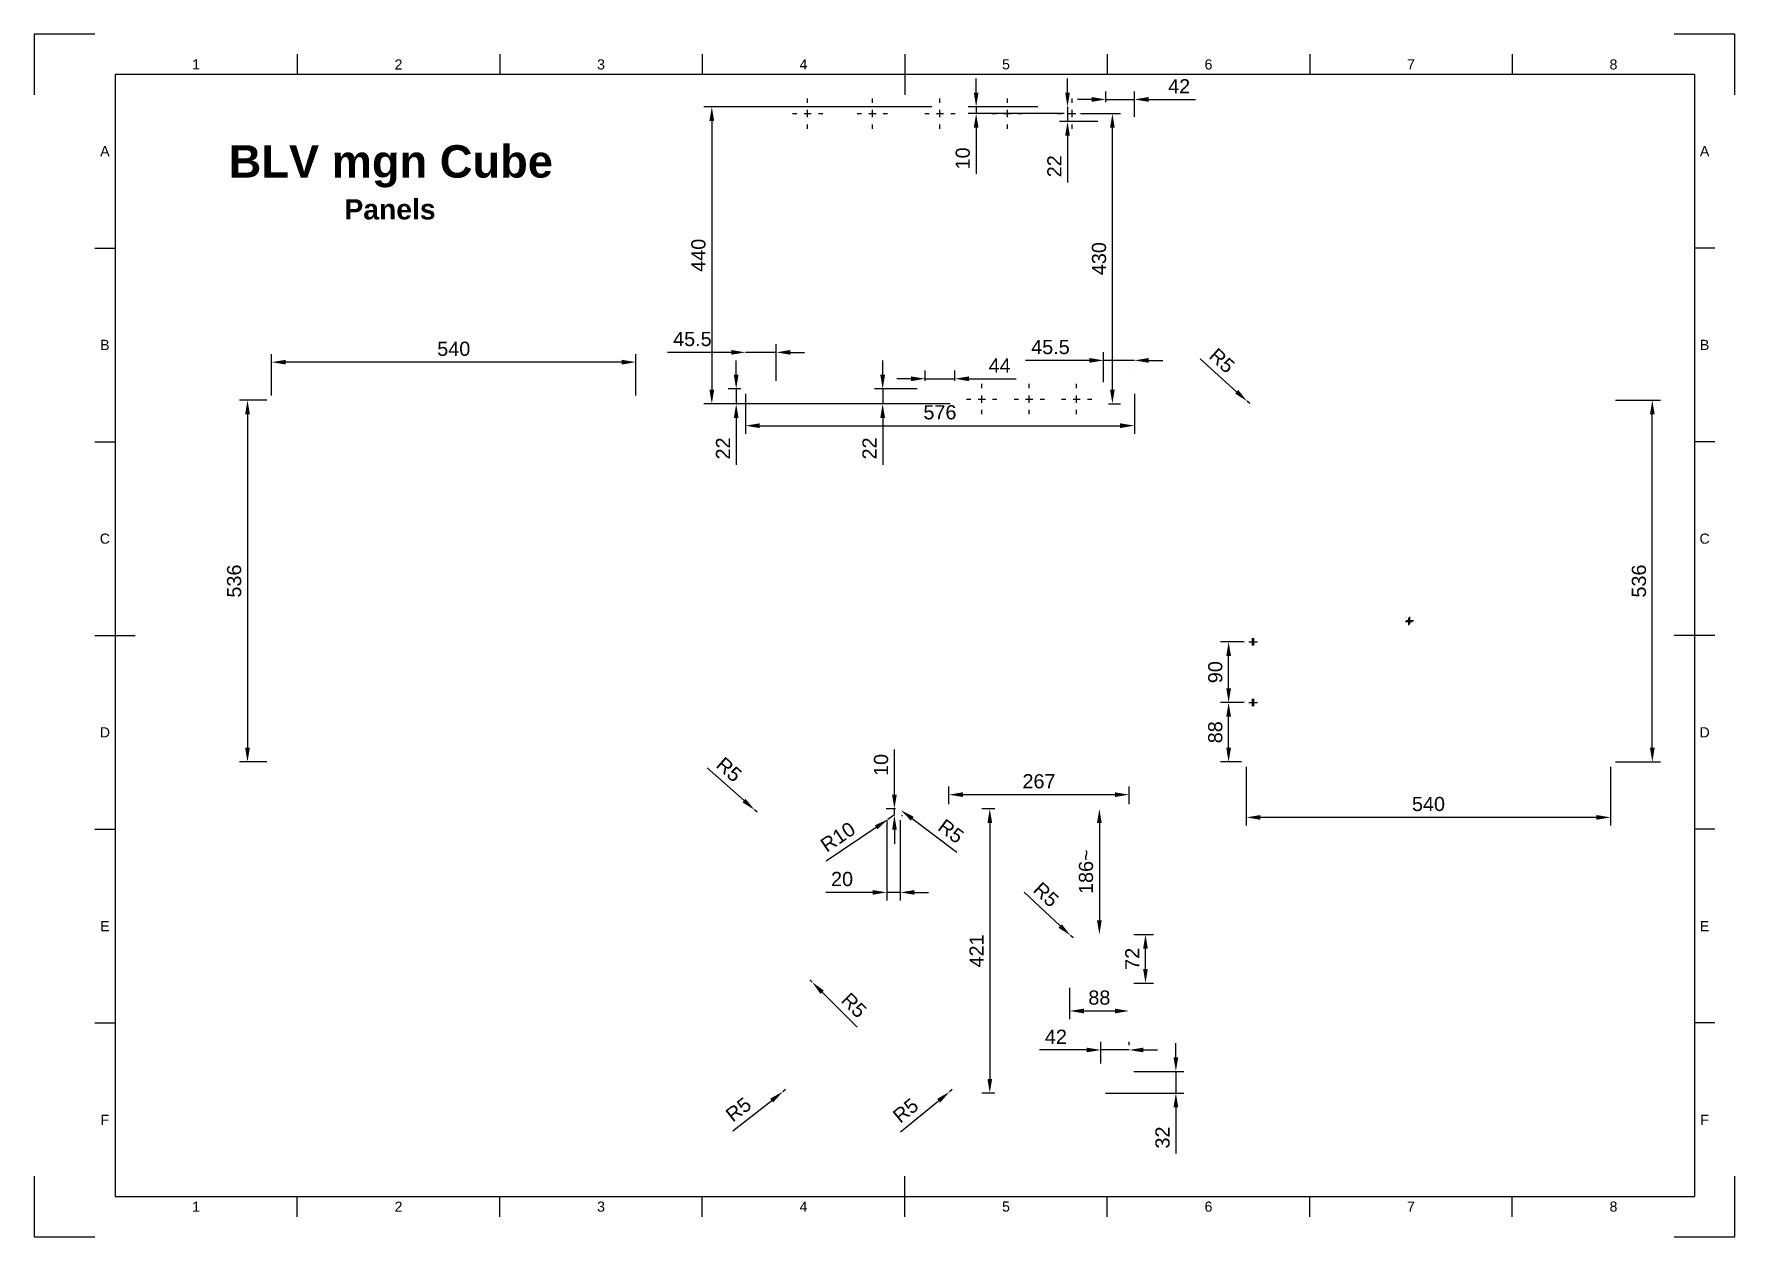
# Paper-space layout 'Sheet1' of a CAD drawing. Header units: millimetres. Extents: x 0 to 420, y 0 to 297.
import ezdxf
from ezdxf.enums import TextEntityAlignment as Align

# ---------------------------------------------------------------- set-up
doc = ezdxf.new("R2010")
doc.units = ezdxf.units.MM
doc.header["$LTSCALE"] = 0.75
doc.linetypes.add('CENTER2', pattern=[28.575, 19.05, -3.175, 3.175, -3.175])
for name, color, linetype, lineweight in [('Annotations', 7, 'Continuous', 25), ('Border', 7, 'Continuous', 25), ('Center Lines', 7, 'CENTER2', 25), ('Dimensions', 7, 'Continuous', 25)]:
    doc.layers.add(name, color=color, linetype=linetype, lineweight=lineweight)
doc.styles.add('FusionTitle', font='')
doc.styles.get("Standard").update_dxf_attribs({"font": 'arial.ttf'})
doc.styles.get('FusionTitle').set_extended_font_data('Arial Unicode MS')
doc.dimstyles.new('ISO-25', dxfattribs={"dimtxt": 3.5, "dimasz": 3.5, "dimexe": 2, "dimexo": 2, "dimgap": 1.5, "dimtad": 1, "dimzin": 12, "dimdsep": 46, "dimtxsty": 'Standard', "dimcen": 0, "dimclrd": 256, "dimclre": 256, "dimclrt": 256, "dimazin": 3, "dimtp": 0.1, "dimtm": 0.1, "dimtfac": 0.714, "dimtmove": 0, "dimatfit": 3, "dimfxl": 1, "dimtzin": 12, "dimarcsym": 0})

# ---------------------------------------------------------------- blocks, each defined once
blk = doc.blocks.new('ISO_A3_SHEET')
at = {"layer": 'Border'}
for p, q in [((15, 297), (0, 297)), ((0, 297), (0, 282)), ((420, 297), (405, 297)), ((420, 282), (420, 297)), ((65, 292), (65, 287)), ((115, 292), (115, 287)), ((165, 292), (165, 287)), ((215, 292), (215, 282)), ((265, 292), (265, 287)), ((315, 292), (315, 287)), ((365, 292), (365, 287)), ((410, 287), (20, 287)), ((20, 287), (20, 10)), ((410, 287), (410, 10)), ((15, 244.16666), (20, 244.16666)), ((415, 244.16666), (410, 244.16666)), ((15, 196.33333), (20, 196.33333)), ((415, 196.33333), (410, 196.33333)), ((15, 148.5), (25, 148.5)), ((415, 148.5), (405, 148.5)), ((15, 100.66667), (20, 100.66667)), ((415, 100.66667), (410, 100.66667)), ((15, 52.83334), (20, 52.83334)), ((415, 52.83334), (410, 52.83334)), ((0, 15), (0, 0)), ((215, 5), (215, 15)), ((420, 0), (420, 15)), ((20, 10), (410, 10)), ((65, 5), (65, 10)), ((115, 5), (115, 10)), ((165, 5), (165, 10)), ((265, 5), (265, 10)), ((315, 5), (315, 10)), ((365, 5), (365, 10)), ((0, 0), (15, 0)), ((405, 0), (420, 0))]:
    blk.add_line(p, q, dxfattribs=at)
at = {"layer": 'Border', "style": 'FusionTitle'}
for s, p in [('1', (40, 289.5)), ('2', (90, 289.5)), ('3', (140, 289.5)), ('4', (190, 289.5)), ('5', (240, 289.5)), ('6', (290, 289.5)), ('7', (340, 289.5)), ('8', (390, 289.5)), ('A', (17.5, 268.08333)), ('A', (412.5, 268.08333)), ('B', (17.5, 220.25)), ('B', (412.5, 220.25)), ('C', (17.5, 172.41667)), ('C', (412.5, 172.41667)), ('D', (17.5, 124.58334)), ('D', (412.5, 124.58334)), ('E', (17.5, 76.75001)), ('E', (412.5, 76.75001)), ('F', (17.5, 28.91668)), ('F', (412.5, 28.91668)), ('1', (40, 7.5)), ('2', (90, 7.5)), ('3', (140, 7.5)), ('4', (190, 7.5)), ('5', (240, 7.5)), ('6', (290, 7.5)), ('7', (340, 7.5)), ('8', (390, 7.5))]:
    blk.add_text(s, height=2.5, dxfattribs=at).set_placement(p, align=Align.MIDDLE)
blk = doc.blocks.new('*D27')
at = {"layer": 'Defpoints', "color": 0, "transparency": 16777216}
for p in [(269.55, 74.67), (274.44, 74.67), (269.55, 62.67)]:
    blk.add_point(p, dxfattribs=at)
at = {"layer": 'Dimensions', "lineweight": -2, "transparency": 16777216}
for p, q in [((271.55, 74.67), (276.44, 74.67)), ((274.44, 66.17), (274.44, 71.17)), ((271.55, 62.67), (276.44, 62.67))]:
    blk.add_line(p, q, dxfattribs=at)
at = {"layer": 'Dimensions', "transparency": 16777216}
for points in [[(273.85, 71.17), (275.02, 71.17), (274.44, 74.67)], [(273.85, 66.17), (275.02, 66.17), (274.44, 62.67)]]:
    blk.add_solid(points, dxfattribs=at)
at = {"layer": 'Dimensions', "transparency": 16777216, "insert": (271.18, 68.67), "char_height": 3.5, "attachment_point": 5, "rotation": 90}
blk.add_mtext('72', dxfattribs=at)
blk = doc.blocks.new('*D28')
at = {"layer": 'Defpoints', "color": 0, "transparency": 16777216}
for p in [(255.72, 63.5), (255.72, 55.79), (270.39, 55.79)]:
    blk.add_point(p, dxfattribs=at)
at = {"layer": 'Dimensions', "lineweight": -2, "transparency": 16777216}
for p, q in [((255.72, 61.5), (255.72, 53.79)), ((266.89, 55.79), (259.22, 55.79))]:
    blk.add_line(p, q, dxfattribs=at)
at = {"layer": 'Dimensions', "transparency": 16777216}
for points in [[(259.22, 56.38), (259.22, 55.21), (255.72, 55.79)], [(266.89, 56.38), (266.89, 55.21), (270.39, 55.79)]]:
    blk.add_solid(points, dxfattribs=at)
at = {"layer": 'Dimensions', "transparency": 16777216, "insert": (263.05, 59.08), "char_height": 3.5, "attachment_point": 5}
blk.add_mtext('88', dxfattribs=at)
blk = doc.blocks.new('*D29')
at = {"layer": 'Defpoints', "color": 0, "transparency": 16777216}
for p in [(269.55, 40.87), (262.55, 35.54), (281.95, 35.54)]:
    blk.add_point(p, dxfattribs=at)
at = {"layer": 'Dimensions', "lineweight": -2, "transparency": 16777216}
for p, q in [((281.95, 44.37), (281.95, 47.87)), ((271.55, 40.87), (283.95, 40.87)), ((281.95, 40.87), (281.95, 35.54)), ((264.55, 35.54), (283.95, 35.54)), ((281.95, 32.04), (281.95, 20.57))]:
    blk.add_line(p, q, dxfattribs=at)
at = {"layer": 'Dimensions', "transparency": 16777216}
for points in [[(281.36, 44.37), (282.53, 44.37), (281.95, 40.87)], [(281.36, 32.04), (282.53, 32.04), (281.95, 35.54)]]:
    blk.add_solid(points, dxfattribs=at)
at = {"layer": 'Dimensions', "transparency": 16777216, "insert": (278.66, 24.55), "char_height": 3.5, "attachment_point": 5, "rotation": 90}
blk.add_mtext('32', dxfattribs=at)
blk = doc.blocks.new('*D30')
at = {"layer": 'Defpoints', "color": 0, "transparency": 16777216}
for p in [(263.39, 46.17), (270.39, 45.33), (263.39, 40.87)]:
    blk.add_point(p, dxfattribs=at)
at = {"layer": 'Dimensions', "lineweight": -2, "transparency": 16777216}
for p, q in [((263.39, 42.87), (263.39, 48.17)), ((270.39, 47.33), (270.39, 48.17)), ((259.89, 46.17), (248.27, 46.17)), ((270.39, 46.17), (263.39, 46.17)), ((273.89, 46.17), (277.39, 46.17))]:
    blk.add_line(p, q, dxfattribs=at)
at = {"layer": 'Dimensions', "transparency": 16777216}
for points in [[(259.89, 46.75), (259.89, 45.59), (263.39, 46.17)], [(273.89, 46.75), (273.89, 45.59), (270.39, 46.17)]]:
    blk.add_solid(points, dxfattribs=at)
at = {"layer": 'Dimensions', "transparency": 16777216, "insert": (252.33, 49.43), "char_height": 3.5, "attachment_point": 5}
blk.add_mtext('42', dxfattribs=at)
blk = doc.blocks.new('*D31')
at = {"layer": 'Defpoints', "color": 0, "transparency": 16777216}
for p in [(239.22, 105.71), (236, 35.54), (239.22, 35.54)]:
    blk.add_point(p, dxfattribs=at)
at = {"layer": 'Dimensions', "lineweight": -2, "transparency": 16777216}
for p, q in [((237.22, 105.71), (234, 105.71)), ((236, 102.21), (236, 39.04)), ((237.22, 35.54), (234, 35.54))]:
    blk.add_line(p, q, dxfattribs=at)
at = {"layer": 'Dimensions', "transparency": 16777216}
for points in [[(235.42, 102.21), (236.58, 102.21), (236, 105.71)], [(235.42, 39.04), (236.58, 39.04), (236, 35.54)]]:
    blk.add_solid(points, dxfattribs=at)
at = {"layer": 'Dimensions', "transparency": 16777216, "insert": (232.74, 70.62), "char_height": 3.5, "attachment_point": 5, "rotation": 90}
blk.add_mtext('421', dxfattribs=at)
blk = doc.blocks.new('*D32')
at = {"layer": 'Defpoints', "color": 0, "transparency": 16777216}
for p in [(225.89, 109.2), (225.89, 104.87), (270.39, 104.87)]:
    blk.add_point(p, dxfattribs=at)
at = {"layer": 'Dimensions', "lineweight": -2, "transparency": 16777216}
for p, q in [((225.89, 106.87), (225.89, 111.2)), ((266.89, 109.2), (229.39, 109.2)), ((270.39, 106.87), (270.39, 111.2))]:
    blk.add_line(p, q, dxfattribs=at)
at = {"layer": 'Dimensions', "transparency": 16777216}
for points in [[(229.39, 109.79), (229.39, 108.62), (225.89, 109.2)], [(266.89, 109.79), (266.89, 108.62), (270.39, 109.2)]]:
    blk.add_solid(points, dxfattribs=at)
at = {"layer": 'Dimensions', "transparency": 16777216, "insert": (248.14, 112.49), "char_height": 3.5, "attachment_point": 5}
blk.add_mtext('267', dxfattribs=at)
blk = doc.blocks.new('*D33')
at = {"layer": 'Defpoints', "color": 0, "transparency": 16777216}
for p in [(263.05, 105.71), (263.05, 74.67), (263.05, 74.67)]:
    blk.add_point(p, dxfattribs=at)
at = {"layer": 'Dimensions', "lineweight": -2, "transparency": 16777216}
blk.add_line((263.05, 102.21), (263.05, 78.17), dxfattribs=at)
at = {"layer": 'Dimensions', "transparency": 16777216}
for points in [[(262.47, 102.21), (263.63, 102.21), (263.05, 105.71)], [(262.47, 78.17), (263.63, 78.17), (263.05, 74.67)]]:
    blk.add_solid(points, dxfattribs=at)
at = {"layer": 'Dimensions', "transparency": 16777216, "insert": (259.76, 90.19), "char_height": 3.5, "attachment_point": 5, "rotation": 90}
blk.add_mtext('186~', dxfattribs=at)
blk = doc.blocks.new('*D34')
at = {"layer": 'Defpoints', "color": 0, "transparency": 16777216}
for p in [(210.84, 103.11), (212.22, 104.04)]:
    blk.add_point(p, dxfattribs=at)
at = {"layer": 'Dimensions', "lineweight": -2, "transparency": 16777216}
for p, q in [((195.61, 92.87), (207.93, 101.16)), ((212.22, 104.04), (210.84, 103.11))]:
    blk.add_line(p, q, dxfattribs=at)
at = {"layer": 'Dimensions', "transparency": 16777216}
blk.add_solid([(207.61, 101.64), (208.26, 100.67), (210.84, 103.11)], dxfattribs=at)
at = {"layer": 'Dimensions', "transparency": 16777216, "insert": (198.49, 98.76), "char_height": 3.5, "attachment_point": 5, "rotation": 33.9334}
blk.add_mtext('R10', dxfattribs=at)
blk = doc.blocks.new('*D35')
at = {"layer": 'Defpoints', "color": 0, "transparency": 16777216}
for p in [(177.93, 105.43), (178.55, 104.87)]:
    blk.add_point(p, dxfattribs=at)
at = {"layer": 'Dimensions', "lineweight": -2, "transparency": 16777216}
for p, q in [((166.2, 115.81), (175.31, 107.75)), ((178.55, 104.87), (177.93, 105.43))]:
    blk.add_line(p, q, dxfattribs=at)
at = {"layer": 'Dimensions', "transparency": 16777216}
blk.add_solid([(175.7, 108.18), (174.92, 107.31), (177.93, 105.43)], dxfattribs=at)
at = {"layer": 'Dimensions', "transparency": 16777216, "insert": (171.62, 115.4), "char_height": 3.5, "attachment_point": 5, "rotation": 318.4828}
blk.add_mtext('R5', dxfattribs=at)
blk = doc.blocks.new('*D36')
at = {"layer": 'Defpoints', "color": 0, "transparency": 16777216}
for p in [(184.9, 35.86), (185.55, 36.37)]:
    blk.add_point(p, dxfattribs=at)
at = {"layer": 'Dimensions', "lineweight": -2, "transparency": 16777216}
for p, q in [((172.56, 26.2), (182.14, 33.7)), ((185.55, 36.37), (184.9, 35.86))]:
    blk.add_line(p, q, dxfattribs=at)
at = {"layer": 'Dimensions', "transparency": 16777216}
blk.add_solid([(181.78, 34.16), (182.5, 33.24), (184.9, 35.86)], dxfattribs=at)
at = {"layer": 'Dimensions', "transparency": 16777216, "insert": (173.95, 31.46), "char_height": 3.5, "attachment_point": 5, "rotation": 38.0439}
blk.add_mtext('R5', dxfattribs=at)
blk = doc.blocks.new('*D37')
at = {"layer": 'Defpoints', "color": 0, "transparency": 16777216}
for p in [(191.55, 63.5), (192.14, 62.91)]:
    blk.add_point(p, dxfattribs=at)
at = {"layer": 'Dimensions', "lineweight": -2, "transparency": 16777216}
for p, q in [((191.55, 63.5), (192.14, 62.91)), ((203.21, 51.81), (194.61, 60.43))]:
    blk.add_line(p, q, dxfattribs=at)
at = {"layer": 'Dimensions', "transparency": 16777216}
blk.add_solid([(195.03, 60.84), (194.2, 60.02), (192.14, 62.91)], dxfattribs=at)
at = {"layer": 'Dimensions', "transparency": 16777216, "insert": (202.47, 57.2), "char_height": 3.5, "attachment_point": 5, "rotation": 314.9232}
blk.add_mtext('R5', dxfattribs=at)
blk = doc.blocks.new('*D38')
at = {"layer": 'Defpoints', "color": 0, "transparency": 16777216}
for p in [(212.45, 105.71), (214.72, 105.71), (212.22, 104.04)]:
    blk.add_point(p, dxfattribs=at)
at = {"layer": 'Dimensions', "lineweight": -2, "transparency": 16777216}
for p, q in [((212.45, 109.21), (212.45, 120.38)), ((212.72, 105.71), (210.45, 105.71)), ((212.45, 104.04), (212.45, 105.71)), ((214.22, 104.04), (214.45, 104.04)), ((212.45, 100.54), (212.45, 97.04))]:
    blk.add_line(p, q, dxfattribs=at)
at = {"layer": 'Dimensions', "transparency": 16777216}
for points in [[(211.87, 109.21), (213.03, 109.21), (212.45, 105.71)], [(211.87, 100.54), (213.03, 100.54), (212.45, 104.04)]]:
    blk.add_solid(points, dxfattribs=at)
at = {"layer": 'Dimensions', "transparency": 16777216, "insert": (209.16, 116.54), "char_height": 3.5, "attachment_point": 5, "rotation": 90}
blk.add_mtext('10', dxfattribs=at)
blk = doc.blocks.new('*D39')
at = {"layer": 'Defpoints', "color": 0, "transparency": 16777216}
for p in [(388.46, 206.61), (399.59, 206.61), (388.46, 117.28)]:
    blk.add_point(p, dxfattribs=at)
at = {"layer": 'Dimensions', "lineweight": -2, "transparency": 16777216}
for p, q in [((390.46, 206.61), (401.59, 206.61)), ((399.59, 120.78), (399.59, 203.11)), ((390.46, 117.28), (401.59, 117.28))]:
    blk.add_line(p, q, dxfattribs=at)
at = {"layer": 'Dimensions', "transparency": 16777216}
for points in [[(399, 203.11), (400.17, 203.11), (399.59, 206.61)], [(399, 120.78), (400.17, 120.78), (399.59, 117.28)]]:
    blk.add_solid(points, dxfattribs=at)
at = {"layer": 'Dimensions', "transparency": 16777216, "insert": (396.3, 161.94), "char_height": 3.5, "attachment_point": 5, "rotation": 90}
blk.add_mtext('536', dxfattribs=at)
blk = doc.blocks.new('*D40')
at = {"layer": 'Defpoints', "color": 0, "transparency": 16777216}
for p in [(299.34, 118.11), (389.3, 118.11), (299.34, 103.59)]:
    blk.add_point(p, dxfattribs=at)
at = {"layer": 'Dimensions', "lineweight": -2, "transparency": 16777216}
for p, q in [((299.34, 116.11), (299.34, 101.59)), ((389.3, 116.11), (389.3, 101.59)), ((385.8, 103.59), (302.84, 103.59))]:
    blk.add_line(p, q, dxfattribs=at)
at = {"layer": 'Dimensions', "transparency": 16777216}
for points in [[(302.84, 104.17), (302.84, 103.01), (299.34, 103.59)], [(385.8, 104.17), (385.8, 103.01), (389.3, 103.59)]]:
    blk.add_solid(points, dxfattribs=at)
at = {"layer": 'Dimensions', "transparency": 16777216, "insert": (344.32, 106.88), "char_height": 3.5, "attachment_point": 5}
blk.add_mtext('540', dxfattribs=at)
blk = doc.blocks.new('*D41')
at = {"layer": 'Defpoints', "color": 0, "transparency": 16777216}
for p in [(223.69, 279.04), (167.36, 205.7), (228.19, 205.7)]:
    blk.add_point(p, dxfattribs=at)
at = {"layer": 'Dimensions', "lineweight": -2, "transparency": 16777216}
for p, q in [((221.69, 279.04), (165.36, 279.04)), ((167.36, 275.54), (167.36, 209.2)), ((226.19, 205.7), (165.36, 205.7))]:
    blk.add_line(p, q, dxfattribs=at)
at = {"layer": 'Dimensions', "transparency": 16777216}
for points in [[(166.77, 275.54), (167.94, 275.54), (167.36, 279.04)], [(166.77, 209.2), (167.94, 209.2), (167.36, 205.7)]]:
    blk.add_solid(points, dxfattribs=at)
at = {"layer": 'Dimensions', "transparency": 16777216, "insert": (164.07, 242.37), "char_height": 3.5, "attachment_point": 5, "rotation": 90}
blk.add_mtext('440', dxfattribs=at)
blk = doc.blocks.new('*D42')
at = {"layer": 'Defpoints', "color": 0, "transparency": 16777216}
for p in [(175.69, 210.2), (271.69, 210.2), (271.69, 200.3)]:
    blk.add_point(p, dxfattribs=at)
at = {"layer": 'Dimensions', "lineweight": -2, "transparency": 16777216}
for p, q in [((175.69, 208.2), (175.69, 198.3)), ((271.69, 208.2), (271.69, 198.3)), ((179.19, 200.3), (268.19, 200.3))]:
    blk.add_line(p, q, dxfattribs=at)
at = {"layer": 'Dimensions', "transparency": 16777216}
for points in [[(179.19, 200.89), (179.19, 199.72), (175.69, 200.3)], [(268.19, 200.89), (268.19, 199.72), (271.69, 200.3)]]:
    blk.add_solid(points, dxfattribs=at)
at = {"layer": 'Dimensions', "transparency": 16777216, "insert": (223.69, 203.59), "char_height": 3.5, "attachment_point": 5}
blk.add_mtext('576', dxfattribs=at)
blk = doc.blocks.new('*D43')
at = {"layer": 'Defpoints', "color": 0, "transparency": 16777216}
for p in [(264.69, 278.2), (271.69, 280.85), (271.69, 274.54)]:
    blk.add_point(p, dxfattribs=at)
at = {"layer": 'Dimensions', "lineweight": -2, "transparency": 16777216}
for p, q in [((264.69, 280.2), (264.69, 282.85)), ((271.69, 276.54), (271.69, 282.85)), ((261.19, 280.85), (257.69, 280.85)), ((264.69, 280.85), (271.69, 280.85)), ((275.19, 280.85), (286.81, 280.85))]:
    blk.add_line(p, q, dxfattribs=at)
at = {"layer": 'Dimensions', "transparency": 16777216}
for points in [[(261.19, 281.43), (261.19, 280.26), (264.69, 280.85)], [(275.19, 281.43), (275.19, 280.26), (271.69, 280.85)]]:
    blk.add_solid(points, dxfattribs=at)
at = {"layer": 'Dimensions', "transparency": 16777216, "insert": (282.75, 284.1), "char_height": 3.5, "attachment_point": 5}
blk.add_mtext('42', dxfattribs=at)
blk = doc.blocks.new('*D44')
at = {"layer": 'Defpoints', "color": 0, "transparency": 16777216}
for p in [(255.19, 279.04), (255.19, 279.04), (264.69, 275.37)]:
    blk.add_point(p, dxfattribs=at)
at = {"layer": 'Dimensions', "lineweight": -2, "transparency": 16777216}
for p, q in [((255.19, 282.54), (255.19, 286.04)), ((255.19, 279.04), (255.19, 275.37)), ((257.19, 279.04), (257.19, 279.04)), ((262.69, 275.37), (253.19, 275.37)), ((255.19, 271.87), (255.19, 260.33))]:
    blk.add_line(p, q, dxfattribs=at)
at = {"layer": 'Dimensions', "transparency": 16777216}
for points in [[(254.61, 282.54), (255.78, 282.54), (255.19, 279.04)], [(254.61, 271.87), (255.78, 271.87), (255.19, 275.37)]]:
    blk.add_solid(points, dxfattribs=at)
at = {"layer": 'Dimensions', "transparency": 16777216, "insert": (251.94, 264.35), "char_height": 3.5, "attachment_point": 5, "rotation": 90}
blk.add_mtext('22', dxfattribs=at)
blk = doc.blocks.new('*U45')
at = {"layer": 'Center Lines', "color": 0, "linetype": 'Continuous', "ltscale": 0.75, "transparency": 16777216}
for p, q in [((-0.89, 0), (0.89, 0)), ((0, -0.89), (0, 0.89))]:
    blk.add_line(p, q, dxfattribs=at)
blk = doc.blocks.new('*U46')
at = {"layer": 'Center Lines', "color": 0, "linetype": 'Continuous', "ltscale": 0.75, "transparency": 16777216}
for p, q in [((-0.89, 0), (0.89, 0)), ((0, -0.89), (0, 0.89))]:
    blk.add_line(p, q, dxfattribs=at)
blk = doc.blocks.new('*U47')
at = {"layer": 'Center Lines', "color": 0, "linetype": 'Continuous', "ltscale": 0.75, "transparency": 16777216}
for p, q in [((-0.89, 0), (0.89, 0)), ((0, -0.89), (0, 0.89))]:
    blk.add_line(p, q, dxfattribs=at)
blk = doc.blocks.new('*U48')
at = {"layer": 'Center Lines', "color": 0, "linetype": 'Continuous', "ltscale": 0.75, "transparency": 16777216}
for p, q in [((-0.89, 0), (0.89, 0)), ((0, -0.89), (0, 0.89))]:
    blk.add_line(p, q, dxfattribs=at)
blk = doc.blocks.new('*D49')
at = {"layer": 'Defpoints', "color": 0, "transparency": 16777216}
for p in [(294.97, 146.94), (300.84, 146.94), (300.84, 131.94)]:
    blk.add_point(p, dxfattribs=at)
at = {"layer": 'Dimensions', "lineweight": -2, "transparency": 16777216}
for p, q in [((298.84, 146.94), (292.97, 146.94)), ((294.97, 135.44), (294.97, 143.44)), ((298.84, 131.94), (292.97, 131.94))]:
    blk.add_line(p, q, dxfattribs=at)
at = {"layer": 'Dimensions', "transparency": 16777216}
for points in [[(294.39, 143.44), (295.56, 143.44), (294.97, 146.94)], [(294.39, 135.44), (295.56, 135.44), (294.97, 131.94)]]:
    blk.add_solid(points, dxfattribs=at)
at = {"layer": 'Dimensions', "transparency": 16777216, "insert": (291.69, 139.44), "char_height": 3.5, "attachment_point": 5, "rotation": 90}
blk.add_mtext('90', dxfattribs=at)
blk = doc.blocks.new('*D50')
at = {"layer": 'Defpoints', "color": 0, "transparency": 16777216}
for p in [(294.97, 131.94), (300.84, 131.94), (300.17, 117.28)]:
    blk.add_point(p, dxfattribs=at)
at = {"layer": 'Dimensions', "lineweight": -2, "transparency": 16777216}
for p, q in [((298.84, 131.94), (292.97, 131.94)), ((294.97, 120.78), (294.97, 128.44)), ((298.17, 117.28), (292.97, 117.28))]:
    blk.add_line(p, q, dxfattribs=at)
at = {"layer": 'Dimensions', "transparency": 16777216}
for points in [[(294.39, 128.44), (295.56, 128.44), (294.97, 131.94)], [(294.39, 120.78), (295.56, 120.78), (294.97, 117.28)]]:
    blk.add_solid(points, dxfattribs=at)
at = {"layer": 'Dimensions', "transparency": 16777216, "insert": (291.69, 124.61), "char_height": 3.5, "attachment_point": 5, "rotation": 90}
blk.add_mtext('88', dxfattribs=at)
blk = doc.blocks.new('*U51')
at = {"layer": 'Center Lines', "color": 0, "linetype": 'Continuous', "ltscale": 0.75, "transparency": 16777216}
for p, q in [((-0.89, 0), (0.89, 0)), ((0, -0.89), (0, 0.89))]:
    blk.add_line(p, q, dxfattribs=at)
blk = doc.blocks.new('*U52')
at = {"layer": 'Center Lines', "color": 0, "linetype": 'Continuous', "ltscale": 0.75, "transparency": 16777216}
for p, q in [((-0.89, 0), (0.89, 0)), ((0, -0.89), (0, 0.89))]:
    blk.add_line(p, q, dxfattribs=at)
blk = doc.blocks.new('*D53')
at = {"layer": 'Defpoints', "color": 0, "transparency": 16777216}
for p in [(227.36, 211.89), (220.03, 209.37), (227.36, 209.37)]:
    blk.add_point(p, dxfattribs=at)
at = {"layer": 'Dimensions', "lineweight": -2, "transparency": 16777216}
for p, q in [((216.53, 211.89), (213.03, 211.89)), ((220.03, 211.37), (220.03, 213.89)), ((220.03, 211.89), (227.36, 211.89)), ((227.36, 211.37), (227.36, 213.89)), ((230.86, 211.89), (242.5, 211.89))]:
    blk.add_line(p, q, dxfattribs=at)
at = {"layer": 'Dimensions', "transparency": 16777216}
for points in [[(216.53, 212.47), (216.53, 211.3), (220.03, 211.89)], [(230.86, 212.47), (230.86, 211.3), (227.36, 211.89)]]:
    blk.add_solid(points, dxfattribs=at)
at = {"layer": 'Dimensions', "transparency": 16777216, "insert": (238.43, 215.14), "char_height": 3.5, "attachment_point": 5}
blk.add_mtext('44', dxfattribs=at)
blk = doc.blocks.new('*D54')
at = {"layer": 'Defpoints', "color": 0, "transparency": 16777216}
for p in [(220.03, 209.37), (209.55, 205.7), (228.19, 205.7)]:
    blk.add_point(p, dxfattribs=at)
at = {"layer": 'Dimensions', "lineweight": -2, "transparency": 16777216}
for p, q in [((209.55, 212.87), (209.55, 216.37)), ((218.03, 209.37), (207.55, 209.37)), ((209.55, 209.37), (209.55, 205.7)), ((226.19, 205.7), (207.55, 205.7)), ((209.55, 202.2), (209.55, 190.67))]:
    blk.add_line(p, q, dxfattribs=at)
at = {"layer": 'Dimensions', "transparency": 16777216}
for points in [[(208.96, 212.87), (210.13, 212.87), (209.55, 209.37)], [(208.96, 202.2), (210.13, 202.2), (209.55, 205.7)]]:
    blk.add_solid(points, dxfattribs=at)
at = {"layer": 'Dimensions', "transparency": 16777216, "insert": (206.29, 194.68), "char_height": 3.5, "attachment_point": 5, "rotation": 90}
blk.add_mtext('22', dxfattribs=at)
blk = doc.blocks.new('*D55')
at = {"layer": 'Defpoints', "color": 0, "transparency": 16777216}
for p in [(176.53, 209.37), (173.38, 205.7), (184.11, 205.7)]:
    blk.add_point(p, dxfattribs=at)
at = {"layer": 'Dimensions', "lineweight": -2, "transparency": 16777216}
for p, q in [((173.38, 212.87), (173.38, 216.37)), ((174.53, 209.37), (171.38, 209.37)), ((173.38, 209.37), (173.38, 205.7)), ((182.11, 205.7), (171.38, 205.7)), ((173.38, 202.2), (173.38, 190.67))]:
    blk.add_line(p, q, dxfattribs=at)
at = {"layer": 'Dimensions', "transparency": 16777216}
for points in [[(172.79, 212.87), (173.96, 212.87), (173.38, 209.37)], [(172.79, 202.2), (173.96, 202.2), (173.38, 205.7)]]:
    blk.add_solid(points, dxfattribs=at)
at = {"layer": 'Dimensions', "transparency": 16777216, "insert": (170.12, 194.68), "char_height": 3.5, "attachment_point": 5, "rotation": 90}
blk.add_mtext('22', dxfattribs=at)
blk = doc.blocks.new('*D56')
at = {"layer": 'Defpoints', "color": 0, "transparency": 16777216}
for p in [(264.11, 216.42), (271.69, 216.42), (264.11, 209.04)]:
    blk.add_point(p, dxfattribs=at)
at = {"layer": 'Dimensions', "lineweight": -2, "transparency": 16777216}
for p, q in [((264.11, 211.04), (264.11, 218.42)), ((260.61, 216.42), (244.85, 216.42)), ((271.69, 216.42), (264.11, 216.42)), ((271.69, 214.42), (271.69, 214.42)), ((275.19, 216.42), (278.69, 216.42))]:
    blk.add_line(p, q, dxfattribs=at)
at = {"layer": 'Dimensions', "transparency": 16777216}
for points in [[(260.61, 217), (260.61, 215.84), (264.11, 216.42)], [(275.19, 217), (275.19, 215.84), (271.69, 216.42)]]:
    blk.add_solid(points, dxfattribs=at)
at = {"layer": 'Dimensions', "transparency": 16777216, "insert": (250.98, 219.7), "char_height": 3.5, "attachment_point": 5}
blk.add_mtext('45.5', dxfattribs=at)
blk = doc.blocks.new('*D57')
at = {"layer": 'Defpoints', "color": 0, "transparency": 16777216}
for p in [(175.69, 218.4), (175.69, 218.4), (183.28, 209.37)]:
    blk.add_point(p, dxfattribs=at)
at = {"layer": 'Dimensions', "lineweight": -2, "transparency": 16777216}
for p, q in [((172.19, 218.4), (156.43, 218.4)), ((183.28, 218.4), (175.69, 218.4)), ((183.28, 211.37), (183.28, 220.4)), ((186.78, 218.4), (190.28, 218.4))]:
    blk.add_line(p, q, dxfattribs=at)
at = {"layer": 'Dimensions', "transparency": 16777216}
for points in [[(172.19, 218.99), (172.19, 217.82), (175.69, 218.4)], [(186.78, 218.99), (186.78, 217.82), (183.28, 218.4)]]:
    blk.add_solid(points, dxfattribs=at)
at = {"layer": 'Dimensions', "transparency": 16777216, "insert": (162.56, 221.68), "char_height": 3.5, "attachment_point": 5}
blk.add_mtext('45.5', dxfattribs=at)
blk = doc.blocks.new('*D58')
at = {"layer": 'Defpoints', "color": 0, "transparency": 16777216}
for p in [(58.67, 215.99), (58.67, 205.78), (148.62, 205.78)]:
    blk.add_point(p, dxfattribs=at)
at = {"layer": 'Dimensions', "lineweight": -2, "transparency": 16777216}
for p, q in [((58.67, 207.78), (58.67, 217.99)), ((145.12, 215.99), (62.17, 215.99)), ((148.62, 207.78), (148.62, 217.99))]:
    blk.add_line(p, q, dxfattribs=at)
at = {"layer": 'Dimensions', "transparency": 16777216}
for points in [[(62.17, 216.57), (62.17, 215.4), (58.67, 215.99)], [(145.12, 216.57), (145.12, 215.4), (148.62, 215.99)]]:
    blk.add_solid(points, dxfattribs=at)
at = {"layer": 'Dimensions', "transparency": 16777216, "insert": (103.64, 219.27), "char_height": 3.5, "attachment_point": 5}
blk.add_mtext('540', dxfattribs=at)
blk = doc.blocks.new('*D59')
at = {"layer": 'Defpoints', "color": 0, "transparency": 16777216}
for p in [(59.5, 206.61), (52.71, 117.28), (59.5, 117.28)]:
    blk.add_point(p, dxfattribs=at)
at = {"layer": 'Dimensions', "lineweight": -2, "transparency": 16777216}
for p, q in [((57.5, 206.61), (50.71, 206.61)), ((52.71, 203.11), (52.71, 120.78)), ((57.5, 117.28), (50.71, 117.28))]:
    blk.add_line(p, q, dxfattribs=at)
at = {"layer": 'Dimensions', "transparency": 16777216}
for points in [[(52.13, 203.11), (53.3, 203.11), (52.71, 206.61)], [(52.13, 120.78), (53.3, 120.78), (52.71, 117.28)]]:
    blk.add_solid(points, dxfattribs=at)
at = {"layer": 'Dimensions', "transparency": 16777216, "insert": (49.43, 161.94), "char_height": 3.5, "attachment_point": 5, "rotation": 90}
blk.add_mtext('536', dxfattribs=at)
blk = doc.blocks.new('*D60')
at = {"layer": 'Defpoints', "color": 0, "transparency": 16777216}
for p in [(210.55, 104.87), (213.89, 104.87), (210.55, 85.08)]:
    blk.add_point(p, dxfattribs=at)
at = {"layer": 'Dimensions', "lineweight": -2, "transparency": 16777216}
for p, q in [((210.55, 102.87), (210.55, 83.08)), ((213.89, 102.87), (213.89, 83.08)), ((207.05, 85.08), (195.49, 85.08)), ((213.89, 85.08), (210.55, 85.08)), ((217.39, 85.08), (220.89, 85.08))]:
    blk.add_line(p, q, dxfattribs=at)
at = {"layer": 'Dimensions', "transparency": 16777216}
for points in [[(207.05, 85.66), (207.05, 84.49), (210.55, 85.08)], [(217.39, 85.66), (217.39, 84.49), (213.89, 85.08)]]:
    blk.add_solid(points, dxfattribs=at)
at = {"layer": 'Dimensions', "transparency": 16777216, "insert": (199.52, 88.36), "char_height": 3.5, "attachment_point": 5}
blk.add_mtext('20', dxfattribs=at)
blk = doc.blocks.new('*D61')
at = {"layer": 'Defpoints', "color": 0, "transparency": 16777216}
for p in [(214.72, 104.87), (215.39, 104.37)]:
    blk.add_point(p, dxfattribs=at)
at = {"layer": 'Dimensions', "lineweight": -2, "transparency": 16777216}
blk.add_line((227.9, 94.95), (216.85, 103.27), dxfattribs=at)
at = {"layer": 'Dimensions', "transparency": 16777216}
blk.add_solid([(217.2, 103.74), (216.5, 102.8), (214.05, 105.38)], dxfattribs=at)
at = {"layer": 'Dimensions', "transparency": 16777216, "insert": (226.41, 100.17), "char_height": 3.5, "attachment_point": 5, "rotation": 323.021}
blk.add_mtext('R5', dxfattribs=at)
blk = doc.blocks.new('*D62')
at = {"layer": 'Defpoints', "color": 0, "transparency": 16777216}
for p in [(226.08, 35.85), (226.72, 36.37)]:
    blk.add_point(p, dxfattribs=at)
at = {"layer": 'Dimensions', "lineweight": -2, "transparency": 16777216}
for p, q in [((213.94, 25.93), (223.37, 33.63)), ((226.72, 36.37), (226.08, 35.85))]:
    blk.add_line(p, q, dxfattribs=at)
at = {"layer": 'Dimensions', "transparency": 16777216}
blk.add_solid([(223, 34.08), (223.74, 33.18), (226.08, 35.85)], dxfattribs=at)
at = {"layer": 'Dimensions', "transparency": 16777216, "insert": (215.22, 31.21), "char_height": 3.5, "attachment_point": 5, "rotation": 39.2729}
blk.add_mtext('R5', dxfattribs=at)
blk = doc.blocks.new('*D63')
at = {"layer": 'Defpoints', "color": 0, "transparency": 16777216}
for p in [(255.94, 74.4), (256.55, 73.83)]:
    blk.add_point(p, dxfattribs=at)
at = {"layer": 'Dimensions', "lineweight": -2, "transparency": 16777216}
for p, q in [((244.49, 85.09), (253.39, 76.79)), ((256.55, 73.83), (255.94, 74.4))]:
    blk.add_line(p, q, dxfattribs=at)
at = {"layer": 'Dimensions', "transparency": 16777216}
blk.add_solid([(253.78, 77.22), (252.99, 76.36), (255.94, 74.4)], dxfattribs=at)
at = {"layer": 'Dimensions', "transparency": 16777216, "insert": (249.89, 84.53), "char_height": 3.5, "attachment_point": 5, "rotation": 316.9892}
blk.add_mtext('R5', dxfattribs=at)
blk = doc.blocks.new('*D64')
at = {"layer": 'Defpoints', "color": 0, "transparency": 16777216}
for p in [(299.55, 206.33), (300.17, 205.78)]:
    blk.add_point(p, dxfattribs=at)
at = {"layer": 'Dimensions', "lineweight": -2, "transparency": 16777216}
for p, q in [((287.92, 216.83), (296.95, 208.68)), ((300.17, 205.78), (299.55, 206.33))]:
    blk.add_line(p, q, dxfattribs=at)
at = {"layer": 'Dimensions', "transparency": 16777216}
blk.add_solid([(297.34, 209.11), (296.56, 208.25), (299.55, 206.33)], dxfattribs=at)
at = {"layer": 'Dimensions', "transparency": 16777216, "insert": (293.33, 216.36), "char_height": 3.5, "attachment_point": 5, "rotation": 317.932}
blk.add_mtext('R5', dxfattribs=at)
blk = doc.blocks.new('*U65')
at = {"layer": 'Center Lines', "color": 0, "ltscale": 0.75, "transparency": 16777216}
for p, q in [((-3.75, 0), (-2.68, 0)), ((0, 2.68), (0, 3.75)), ((2.68, 0), (3.75, 0)), ((0, -3.75), (0, -2.68))]:
    blk.add_line(p, q, dxfattribs=at)
at = {"layer": 'Center Lines', "color": 0, "linetype": 'Continuous', "ltscale": 0.75, "transparency": 16777216}
for p, q in [((-0.89, 0), (0.89, 0)), ((0, -0.89), (0, 0.89))]:
    blk.add_line(p, q, dxfattribs=at)
blk = doc.blocks.new('*U66')
at = {"layer": 'Center Lines', "color": 0, "ltscale": 0.75, "transparency": 16777216}
for p, q in [((-3.75, 0), (-2.68, 0)), ((0, 2.68), (0, 3.75)), ((2.68, 0), (3.75, 0)), ((0, -3.75), (0, -2.68))]:
    blk.add_line(p, q, dxfattribs=at)
at = {"layer": 'Center Lines', "color": 0, "linetype": 'Continuous', "ltscale": 0.75, "transparency": 16777216}
for p, q in [((-0.89, 0), (0.89, 0)), ((0, -0.89), (0, 0.89))]:
    blk.add_line(p, q, dxfattribs=at)
blk = doc.blocks.new('*U67')
at = {"layer": 'Center Lines', "color": 0, "ltscale": 0.75, "transparency": 16777216}
for p, q in [((-3.75, 0), (-2.68, 0)), ((0, 2.68), (0, 3.75)), ((2.68, 0), (3.75, 0)), ((0, -3.75), (0, -2.68))]:
    blk.add_line(p, q, dxfattribs=at)
at = {"layer": 'Center Lines', "color": 0, "linetype": 'Continuous', "ltscale": 0.75, "transparency": 16777216}
for p, q in [((-0.89, 0), (0.89, 0)), ((0, -0.89), (0, 0.89))]:
    blk.add_line(p, q, dxfattribs=at)
blk = doc.blocks.new('*U68')
at = {"layer": 'Center Lines', "color": 0, "ltscale": 0.75, "transparency": 16777216}
for p, q in [((-3.75, 0), (-2.68, 0)), ((0, 2.68), (0, 3.75)), ((2.68, 0), (3.75, 0)), ((0, -3.75), (0, -2.68))]:
    blk.add_line(p, q, dxfattribs=at)
at = {"layer": 'Center Lines', "color": 0, "linetype": 'Continuous', "ltscale": 0.75, "transparency": 16777216}
for p, q in [((-0.89, 0), (0.89, 0)), ((0, -0.89), (0, 0.89))]:
    blk.add_line(p, q, dxfattribs=at)
blk = doc.blocks.new('*U69')
at = {"layer": 'Center Lines', "color": 0, "ltscale": 0.75, "transparency": 16777216}
for p, q in [((-3.75, 0), (-2.68, 0)), ((0, 2.68), (0, 3.75)), ((2.68, 0), (3.75, 0)), ((0, -3.75), (0, -2.68))]:
    blk.add_line(p, q, dxfattribs=at)
at = {"layer": 'Center Lines', "color": 0, "linetype": 'Continuous', "ltscale": 0.75, "transparency": 16777216}
for p, q in [((-0.89, 0), (0.89, 0)), ((0, -0.89), (0, 0.89))]:
    blk.add_line(p, q, dxfattribs=at)
blk = doc.blocks.new('*U70')
at = {"layer": 'Center Lines', "color": 0, "ltscale": 0.75, "transparency": 16777216}
for p, q in [((-3.75, 0), (-2.68, 0)), ((0, 2.68), (0, 3.75)), ((2.68, 0), (3.75, 0)), ((0, -3.75), (0, -2.68))]:
    blk.add_line(p, q, dxfattribs=at)
at = {"layer": 'Center Lines', "color": 0, "linetype": 'Continuous', "ltscale": 0.75, "transparency": 16777216}
for p, q in [((-0.89, 0), (0.89, 0)), ((0, -0.89), (0, 0.89))]:
    blk.add_line(p, q, dxfattribs=at)
blk = doc.blocks.new('*U71')
at = {"layer": 'Center Lines', "color": 0, "ltscale": 0.75, "transparency": 16777216}
for p, q in [((-3.75, 0), (-2.68, 0)), ((0, 2.68), (0, 3.75)), ((2.68, 0), (3.75, 0)), ((0, -3.75), (0, -2.68))]:
    blk.add_line(p, q, dxfattribs=at)
at = {"layer": 'Center Lines', "color": 0, "linetype": 'Continuous', "ltscale": 0.75, "transparency": 16777216}
for p, q in [((-0.89, 0), (0.89, 0)), ((0, -0.89), (0, 0.89))]:
    blk.add_line(p, q, dxfattribs=at)
blk = doc.blocks.new('*U72')
at = {"layer": 'Center Lines', "color": 0, "ltscale": 0.75, "transparency": 16777216}
for p, q in [((-3.75, 0), (-2.68, 0)), ((0, 2.68), (0, 3.75)), ((2.68, 0), (3.75, 0)), ((0, -3.75), (0, -2.68))]:
    blk.add_line(p, q, dxfattribs=at)
at = {"layer": 'Center Lines', "color": 0, "linetype": 'Continuous', "ltscale": 0.75, "transparency": 16777216}
for p, q in [((-0.89, 0), (0.89, 0)), ((0, -0.89), (0, 0.89))]:
    blk.add_line(p, q, dxfattribs=at)
blk = doc.blocks.new('*D74')
at = {"layer": 'Defpoints', "color": 0, "transparency": 16777216}
for p in [(256.36, 277.37), (266.27, 277.37), (263.28, 205.7)]:
    blk.add_point(p, dxfattribs=at)
at = {"layer": 'Dimensions', "lineweight": -2, "transparency": 16777216}
for p, q in [((258.36, 277.37), (268.27, 277.37)), ((266.27, 209.2), (266.27, 273.87)), ((265.28, 205.7), (268.27, 205.7))]:
    blk.add_line(p, q, dxfattribs=at)
at = {"layer": 'Dimensions', "transparency": 16777216}
for points in [[(265.69, 273.87), (266.85, 273.87), (266.27, 277.37)], [(265.69, 209.2), (266.85, 209.2), (266.27, 205.7)]]:
    blk.add_solid(points, dxfattribs=at)
at = {"layer": 'Dimensions', "transparency": 16777216, "insert": (262.98, 241.54), "char_height": 3.5, "attachment_point": 5, "rotation": 90}
blk.add_mtext('430', dxfattribs=at)
blk = doc.blocks.new('*D75')
at = {"layer": 'Defpoints', "color": 0, "transparency": 16777216}
for p in [(232.63, 279.04), (249.82, 279.04), (256.36, 277.37)]:
    blk.add_point(p, dxfattribs=at)
at = {"layer": 'Dimensions', "lineweight": -2, "transparency": 16777216}
for p, q in [((232.63, 282.54), (232.63, 286.04)), ((247.82, 279.04), (230.63, 279.04)), ((254.36, 277.37), (230.63, 277.37)), ((232.63, 279.04), (232.63, 277.37)), ((232.63, 273.87), (232.63, 262.46))]:
    blk.add_line(p, q, dxfattribs=at)
at = {"layer": 'Dimensions', "transparency": 16777216}
for points in [[(232.04, 282.54), (233.21, 282.54), (232.63, 279.04)], [(232.04, 273.87), (233.21, 273.87), (232.63, 277.37)]]:
    blk.add_solid(points, dxfattribs=at)
at = {"layer": 'Dimensions', "transparency": 16777216, "insert": (229.34, 266.29), "char_height": 3.5, "attachment_point": 5, "rotation": 90}
blk.add_mtext('10', dxfattribs=at)

psp = doc.layouts.new('Sheet1')

# ---------------------------------------------------------------- block references
at = {"layer": 'Border'}
psp.add_blockref('ISO_A3_SHEET', (0, 0), dxfattribs=at)
at = {"layer": 'Center Lines', "ltscale": 0.75}
for name, p in [('*U72', (191.0261, 277.37)), ('*U71', (207.0261, 277.37)), ('*U70', (223.6927, 277.37)), ('*U69', (240.3594, 277.37)), ('*U68', (256.3594, 277.37)), ('*U67', (234.0261, 206.87)), ('*U66', (245.7344, 206.87)), ('*U65', (257.4427, 206.87)), ('*U51', (339.494, 151.9494)), ('*U52', (339.7297, 152.1851)), ('*U45', (300.8368, 146.9419)), ('*U46', (301.1702, 146.9419)), ('*U47', (300.8368, 131.9419)), ('*U48', (301.1702, 131.9419))]:
    psp.add_blockref(name, p, dxfattribs=at)

# ---------------------------------------------------------------- texts
at = {"layer": 'Annotations', "insert": (38.6783, 269.5504), "char_height": 3.5, "attachment_point": 1}
psp.add_mtext_dynamic_manual_height_columns('\\pi9.37375;{\\fArial|b1|i0|c177|p34;\\H2.28571x;BLV mgn Cube\\P\\pi37.96612;\\H0.625x;Panels}', width=97.606825, gutter_width=17.5, heights=[0], dxfattribs=at)

# ---------------------------------------------------------------- dimensions: what is measured, and where the dimension line sits
at = {"layer": 'Dimensions'}
for base, p1, p2, picture, middle in [((232.6253, 279.0367), (256.3594, 277.37), (249.8219, 279.0367), '*D75', (232.6253, 266.2925)), ((255.1935, 279.0367), (264.6927, 275.37), (255.1935, 279.0367), '*D44', (255.1935, 264.3512))]:
    dim = psp.add_linear_dim(base=base, p1=p1, p2=p2, angle=270.000001, dimstyle='ISO-25', override={"dimlfac": -6}, dxfattribs=at)
    dim.commit()
    dim.dimension.update_dxf_attribs({"geometry": picture, "text_midpoint": middle, "dimtype": 160})
for base, p1, p2, angle, override, picture, middle in [((271.6927, 280.8451), (264.6927, 278.2034), (271.6927, 274.5392), 0.000001, {"dimlfac": -6, "dimclrd": 256, "dimclre": 256}, '*D43', (282.7521, 284.1023)), ((167.3558, 205.7034), (223.6927, 279.0367), (228.1927, 205.7034), 270.000001, {"dimlfac": -6, "dimclrd": 256, "dimclre": 256}, '*D41', (164.0688, 242.37)), ((266.269, 277.37), (263.2761, 205.7034), (256.3594, 277.37), 90, {"dimlfac": -6, "dimtmove": 1}, '*D74', (262.9808, 241.5367)), ((264.1094, 216.419), (271.6927, 216.419), (264.1094, 209.0367), 0.000001, {"dimlfac": -6, "dimclrd": 256, "dimclre": 256}, '*D56', (250.9801, 219.6988)), ((173.3766, 205.7034), (176.5261, 209.37), (184.1094, 205.7034), 90, {"dimlfac": -6, "dimclrd": 256, "dimclre": 256}, '*D55', (170.1194, 194.6846)), ((209.5452, 205.7034), (220.0261, 209.37), (228.1927, 205.7034), 90, {"dimlfac": -6, "dimclrd": 256, "dimclre": 256}, '*D54', (206.288, 194.6846)), ((227.3594, 211.8863), (220.0261, 209.37), (227.3594, 209.37), 180, {"dimlfac": -6, "dimclrd": 256, "dimclre": 256}, '*D53', (238.4295, 215.1363)), ((52.7137, 117.2753), (59.4984, 206.6086), (59.4984, 117.2753), 270, {"dimlfac": -6, "dimclrd": 256, "dimclre": 256}, '*D59', (49.4255, 161.9419)), ((399.5879, 206.6086), (388.462, 117.2753), (388.462, 206.6086), 270, {"dimlfac": -6, "dimclrd": 256, "dimclre": 256}, '*D39', (396.2997, 161.9419)), ((294.9733, 131.9419), (300.1702, 117.2753), (300.8368, 131.9419), 270, {"dimlfac": -6, "dimclrd": 256, "dimclre": 256}, '*D50', (291.6863, 124.6086)), ((212.4505, 105.7077), (212.2204, 104.0411), (214.7204, 105.7077), 270, {"dimlfac": -6, "dimclrd": 256, "dimclre": 256}, '*D38', (209.1635, 116.5439)), ((225.8871, 109.2028), (270.3871, 104.8744), (225.8871, 104.8744), 180, {"dimlfac": -6, "dimclrd": 256, "dimclre": 256}, '*D32', (248.1371, 112.4898)), ((235.9991, 35.5411), (239.2199, 105.7077), (239.2199, 35.5411), 270, {"dimlfac": -6, "dimclrd": 256, "dimclre": 256}, '*D31', (232.7419, 70.6244)), ((274.4363, 74.6664), (269.5537, 62.6664), (269.5537, 74.6664), 270, {"dimlfac": -6, "dimclrd": 256, "dimclre": 256}, '*D27', (271.1791, 68.6664)), ((255.7204, 55.7928), (270.3871, 55.7928), (255.7204, 63.4997), 180, {"dimlfac": -6, "dimclrd": 256, "dimclre": 256}, '*D28', (263.0537, 59.0798)), ((263.3871, 46.1709), (270.3871, 45.3251), (263.3871, 40.8744), 180, {"dimlfac": -6}, '*D30', (252.3277, 49.4281)), ((281.9456, 35.5411), (269.5537, 40.8744), (262.5538, 35.5411), 90, {"dimlfac": -6}, '*D29', (278.6574, 24.5533))]:
    dim = psp.add_linear_dim(base=base, p1=p1, p2=p2, angle=angle, dimstyle='ISO-25', override=override, dxfattribs=at)
    dim.commit()
    dim.dimension.update_dxf_attribs({"geometry": picture, "text_midpoint": middle})
dim = psp.add_linear_dim(base=(175.6927, 218.405), p1=(183.2761, 209.37), p2=(175.6927, 218.405), dimstyle='ISO-25', override={"dimlfac": -6, "dimclrd": 256, "dimclre": 256}, dxfattribs=at)
dim.commit()
dim.dimension.update_dxf_attribs({"geometry": '*D57', "text_midpoint": (162.5635, 221.6848)})
for base, p1, p2, angle, text, picture, middle in [((58.6651, 215.9859), (148.6236, 205.7753), (58.6651, 205.7753), 180, '540', '*D58', (103.6443, 219.2729)), ((263.0508, 74.6664), (263.0508, 105.7077), (263.0508, 74.6664), 270, '186~', '*D33', (259.7637, 90.1871))]:
    dim = psp.add_linear_dim(base=base, p1=p1, p2=p2, angle=angle, text=text, dimstyle='ISO-25', override={"dimlfac": -6, "dimpost": '', "dimclrd": 256, "dimclre": 256}, dxfattribs=at)
    dim.commit()
    dim.dimension.update_dxf_attribs({"geometry": picture, "text_midpoint": middle})
for center, mpoint, picture, middle in [((300.1702, 205.7753), (299.5515, 206.3336), '*D64', (291.1369, 213.9283)), ((178.5537, 104.8744), (177.9298, 105.4268), '*D35', (169.4425, 112.9402)), ((214.7204, 104.8744), (215.3861, 104.3731), '*D61', (224.4412, 97.5548)), ((256.5537, 73.833), (255.9444, 74.4015), '*D63', (247.6559, 82.1336)), ((191.5537, 63.4997), (192.1422, 62.9097), '*D37', (200.1466, 54.8838)), ((226.7204, 36.3744), (226.0753, 35.8469), '*D62', (217.3003, 28.6716))]:
    dim = psp.add_radius_dim(center=center, mpoint=mpoint, dimstyle='ISO-25', override={"dimlfac": -6, "dimse1": 1, "dimclrd": 256, "dimclre": 256}, dxfattribs=at)
    dim.commit()
    dim.dimension.update_dxf_attribs({"geometry": picture, "text_midpoint": middle, "dimtype": 164})
for p1, p2, distance, picture, middle in [((175.6927, 210.2033), (271.6927, 210.2033), -9.8995, '*D42', (223.6927, 203.5908)), ((300.8368, 131.9419), (300.8368, 146.9419), 5.8635, '*D49', (291.6863, 139.4419)), ((213.8871, 104.8744), (210.5537, 104.8744), 19.799, '*D60', (199.523, 88.3624))]:
    dim = psp.add_aligned_dim(p1=p1, p2=p2, distance=distance, dimstyle='ISO-25', override={"dimlfac": -6, "dimclrd": 256, "dimclre": 256}, dxfattribs=at)
    dim.commit()
    dim.dimension.update_dxf_attribs({"geometry": picture, "text_midpoint": middle})
dim = psp.add_linear_dim(base=(299.3368, 103.5885), p1=(389.2953, 118.1086), p2=(299.3368, 118.1086), text='540', dimstyle='ISO-25', override={"dimlfac": -6, "dimpost": '', "dimclrd": 256, "dimclre": 256}, dxfattribs=at)
dim.commit()
dim.dimension.update_dxf_attribs({"geometry": '*D40', "text_midpoint": (344.3161, 106.8755)})
for center, mpoint, picture, middle in [((212.2204, 104.0411), (210.8376, 103.1107), '*D34', (200.3208, 96.0348)), ((185.5537, 36.3744), (184.8974, 35.8608), '*D36', (175.9706, 28.8754))]:
    dim = psp.add_radius_dim(center=center, mpoint=mpoint, dimstyle='ISO-25', override={"dimlfac": -6, "dimse1": 1, "dimclrd": 256, "dimclre": 256}, dxfattribs=at)
    dim.commit()
    dim.dimension.update_dxf_attribs({"geometry": picture, "text_midpoint": middle})

doc.saveas('drawing.dxf')
